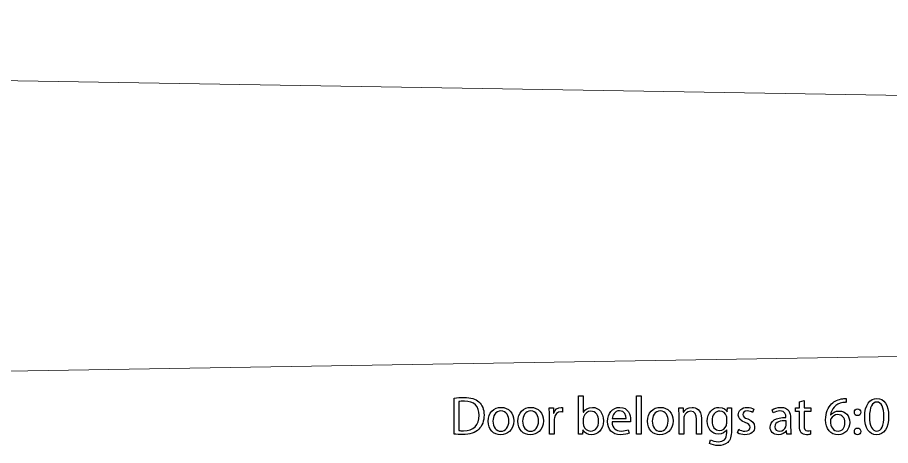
# Model space of a CAD drawing. Header units: centimetres. Extents: x -233 to -82, y 123 to 153.
# Drawn here: x -202.61 to -195.78, y 123.59 to 126.94 of the extents above; entities that cross this region are included whole.
import ezdxf

# ---------------------------------------------------------------- set-up
doc = ezdxf.new("R2010")
doc.units = ezdxf.units.CM
doc.header["$MEASUREMENT"] = 0
doc.layers.add('layer 1', color=7, linetype='Continuous')

msp = doc.modelspace()

# ---------------------------------------------------------------- linework, layer by layer
at = {"layer": 'layer 1', "color": 1, "lineweight": 9}
msp.add_open_spline([(-232.60443, 123.68148), (-232.60443, 123.68148), (-172.60328, 124.66781), (-172.60328, 124.66781), (-172.60328, 124.66781), (-172.60328, 124.66781), (-172.60328, 125.94843), (-172.60328, 125.94843), (-172.60328, 125.94843), (-172.60328, 125.94843), (-232.60443, 126.93688), (-232.60443, 126.93688)], degree=3, knots=[0, 0, 0, 0, 0.25, 0.25, 0.25, 0.25, 0.5, 0.5, 0.5, 0.5, 1, 1, 1, 1], dxfattribs=at)
at = {"layer": 'layer 1'}
for points, knots in [([(-199.191, 123.68232), (-199.1724, 123.68016), (-199.15032, 123.67896), (-199.12404, 123.67896), (-199.12404, 123.67896), (-199.0686, 123.67896), (-199.02456, 123.69336), (-198.99792, 123.72), (-198.99792, 123.72), (-198.97128, 123.74628), (-198.95688, 123.78432), (-198.95688, 123.83088), (-198.95688, 123.83088), (-198.95688, 123.87708), (-198.97164, 123.91008), (-198.99708, 123.93336), (-198.99708, 123.93336), (-199.02204, 123.95664), (-199.05972, 123.96888), (-199.11264, 123.96888), (-199.11264, 123.96888), (-199.14192, 123.96888), (-199.16856, 123.96636), (-199.191, 123.963), (-199.191, 123.963), (-199.191, 123.963), (-199.191, 123.68232), (-199.191, 123.68232)], [0, 0, 0, 0, 0.125, 0.125, 0.125, 0.125, 0.25, 0.25, 0.25, 0.25, 0.375, 0.375, 0.375, 0.375, 0.5, 0.5, 0.5, 0.5, 0.625, 0.625, 0.625, 0.625, 0.75, 0.75, 0.75, 0.75, 1, 1, 1, 1]), ([(-199.15416, 123.93588), (-199.14444, 123.93804), (-199.13004, 123.93972), (-199.11096, 123.93972), (-199.11096, 123.93972), (-199.03308, 123.93972), (-198.99504, 123.897), (-198.9954, 123.82968), (-198.9954, 123.82968), (-198.9954, 123.75264), (-199.03812, 123.7086), (-199.11696, 123.7086), (-199.11696, 123.7086), (-199.13124, 123.7086), (-199.1448, 123.70896), (-199.15416, 123.71064), (-199.15416, 123.71064), (-199.15416, 123.71064), (-199.15416, 123.93588), (-199.15416, 123.93588)], [0, 0, 0, 0, 0.1666667, 0.1666667, 0.1666667, 0.1666667, 0.3333333, 0.3333333, 0.3333333, 0.3333333, 0.5, 0.5, 0.5, 0.5, 0.6666667, 0.6666667, 0.6666667, 0.6666667, 1, 1, 1, 1]), ([(-198.1866, 123.68148), (-198.1866, 123.68148), (-198.18492, 123.71532), (-198.18492, 123.71532), (-198.18492, 123.71532), (-198.18492, 123.71532), (-198.18372, 123.71532), (-198.18372, 123.71532), (-198.18372, 123.71532), (-198.16848, 123.6882), (-198.14472, 123.6768), (-198.11508, 123.6768), (-198.11508, 123.6768), (-198.06936, 123.6768), (-198.02328, 123.71328), (-198.02328, 123.78648), (-198.02328, 123.78648), (-198.0228, 123.84864), (-198.0588, 123.891), (-198.10956, 123.891), (-198.10956, 123.891), (-198.14268, 123.891), (-198.16632, 123.87624), (-198.1794, 123.85332), (-198.1794, 123.85332), (-198.1794, 123.85332), (-198.18036, 123.85332), (-198.18036, 123.85332), (-198.18036, 123.85332), (-198.18036, 123.85332), (-198.18036, 123.98208), (-198.18036, 123.98208), (-198.18036, 123.98208), (-198.18036, 123.98208), (-198.21708, 123.98208), (-198.21708, 123.98208), (-198.21708, 123.98208), (-198.21708, 123.98208), (-198.21708, 123.7344), (-198.21708, 123.7344), (-198.21708, 123.7344), (-198.21708, 123.71616), (-198.21804, 123.6954), (-198.21888, 123.68148), (-198.21888, 123.68148), (-198.21888, 123.68148), (-198.1866, 123.68148), (-198.1866, 123.68148)], [0, 0, 0, 0, 0.0769231, 0.0769231, 0.0769231, 0.0769231, 0.1538462, 0.1538462, 0.1538462, 0.1538462, 0.2307692, 0.2307692, 0.2307692, 0.2307692, 0.3076923, 0.3076923, 0.3076923, 0.3076923, 0.3846154, 0.3846154, 0.3846154, 0.3846154, 0.4615385, 0.4615385, 0.4615385, 0.4615385, 0.5384615, 0.5384615, 0.5384615, 0.5384615, 0.6153846, 0.6153846, 0.6153846, 0.6153846, 0.6923077, 0.6923077, 0.6923077, 0.6923077, 0.7692308, 0.7692308, 0.7692308, 0.7692308, 0.8461538, 0.8461538, 0.8461538, 0.8461538, 1, 1, 1, 1]), ([(-197.7642, 123.68148), (-197.7642, 123.68148), (-197.727, 123.68148), (-197.727, 123.68148), (-197.727, 123.68148), (-197.727, 123.68148), (-197.727, 123.98208), (-197.727, 123.98208), (-197.727, 123.98208), (-197.727, 123.98208), (-197.7642, 123.98208), (-197.7642, 123.98208), (-197.7642, 123.98208), (-197.7642, 123.98208), (-197.7642, 123.68148), (-197.7642, 123.68148)], [0, 0, 0, 0, 0.2, 0.2, 0.2, 0.2, 0.4, 0.4, 0.4, 0.4, 0.6, 0.6, 0.6, 0.6, 1, 1, 1, 1]), ([(-196.4904, 123.93552), (-196.4904, 123.93552), (-196.4904, 123.88632), (-196.4904, 123.88632), (-196.4904, 123.88632), (-196.4904, 123.88632), (-196.52208, 123.88632), (-196.52208, 123.88632), (-196.52208, 123.88632), (-196.52208, 123.88632), (-196.52208, 123.858), (-196.52208, 123.858), (-196.52208, 123.858), (-196.52208, 123.858), (-196.4904, 123.858), (-196.4904, 123.858), (-196.4904, 123.858), (-196.4904, 123.858), (-196.4904, 123.74628), (-196.4904, 123.74628), (-196.4904, 123.74628), (-196.4904, 123.72216), (-196.48656, 123.70392), (-196.476, 123.69288), (-196.476, 123.69288), (-196.46712, 123.6828), (-196.45308, 123.67728), (-196.4358, 123.67728), (-196.4358, 123.67728), (-196.4214, 123.67728), (-196.41, 123.67932), (-196.4028, 123.68232), (-196.4028, 123.68232), (-196.4028, 123.68232), (-196.40448, 123.71028), (-196.40448, 123.71028), (-196.40448, 123.71028), (-196.40916, 123.70896), (-196.41636, 123.70776), (-196.42608, 123.70776), (-196.42608, 123.70776), (-196.44684, 123.70776), (-196.45404, 123.72216), (-196.45404, 123.74748), (-196.45404, 123.74748), (-196.45404, 123.74748), (-196.45404, 123.858), (-196.45404, 123.858), (-196.45404, 123.858), (-196.45404, 123.858), (-196.40064, 123.858), (-196.40064, 123.858), (-196.40064, 123.858), (-196.40064, 123.858), (-196.40064, 123.88632), (-196.40064, 123.88632), (-196.40064, 123.88632), (-196.40064, 123.88632), (-196.45404, 123.88632), (-196.45404, 123.88632), (-196.45404, 123.88632), (-196.45404, 123.88632), (-196.45404, 123.94524), (-196.45404, 123.94524), (-196.45404, 123.94524), (-196.45404, 123.94524), (-196.4904, 123.93552), (-196.4904, 123.93552)], [0, 0, 0, 0, 0.0555556, 0.0555556, 0.0555556, 0.0555556, 0.1111111, 0.1111111, 0.1111111, 0.1111111, 0.1666667, 0.1666667, 0.1666667, 0.1666667, 0.2222222, 0.2222222, 0.2222222, 0.2222222, 0.2777778, 0.2777778, 0.2777778, 0.2777778, 0.3333333, 0.3333333, 0.3333333, 0.3333333, 0.3888889, 0.3888889, 0.3888889, 0.3888889, 0.4444444, 0.4444444, 0.4444444, 0.4444444, 0.5, 0.5, 0.5, 0.5, 0.5555556, 0.5555556, 0.5555556, 0.5555556, 0.6111111, 0.6111111, 0.6111111, 0.6111111, 0.6666667, 0.6666667, 0.6666667, 0.6666667, 0.7222222, 0.7222222, 0.7222222, 0.7222222, 0.7777778, 0.7777778, 0.7777778, 0.7777778, 0.8333333, 0.8333333, 0.8333333, 0.8333333, 0.8888889, 0.8888889, 0.8888889, 0.8888889, 1, 1, 1, 1]), ([(-196.12368, 123.96084), (-196.13052, 123.96084), (-196.13976, 123.96048), (-196.1508, 123.9588), (-196.1508, 123.9588), (-196.18548, 123.95448), (-196.21596, 123.94056), (-196.23888, 123.91812), (-196.23888, 123.91812), (-196.266, 123.891), (-196.28544, 123.84828), (-196.28544, 123.79404), (-196.28544, 123.79404), (-196.28544, 123.72252), (-196.24692, 123.6768), (-196.18812, 123.6768), (-196.18812, 123.6768), (-196.13088, 123.6768), (-196.09668, 123.72336), (-196.09668, 123.77376), (-196.09668, 123.77376), (-196.09668, 123.82752), (-196.13088, 123.86268), (-196.1796, 123.86268), (-196.1796, 123.86268), (-196.21008, 123.86268), (-196.233, 123.84828), (-196.24608, 123.83088), (-196.24608, 123.83088), (-196.24608, 123.83088), (-196.2474, 123.83088), (-196.2474, 123.83088), (-196.2474, 123.83088), (-196.24104, 123.87624), (-196.21008, 123.91896), (-196.15164, 123.92868), (-196.15164, 123.92868), (-196.14108, 123.93036), (-196.13136, 123.93084), (-196.12368, 123.93036), (-196.12368, 123.93036), (-196.12368, 123.93036), (-196.12368, 123.96084), (-196.12368, 123.96084)], [0, 0, 0, 0, 0.0833333, 0.0833333, 0.0833333, 0.0833333, 0.1666667, 0.1666667, 0.1666667, 0.1666667, 0.25, 0.25, 0.25, 0.25, 0.3333333, 0.3333333, 0.3333333, 0.3333333, 0.4166667, 0.4166667, 0.4166667, 0.4166667, 0.5, 0.5, 0.5, 0.5, 0.5833333, 0.5833333, 0.5833333, 0.5833333, 0.6666667, 0.6666667, 0.6666667, 0.6666667, 0.75, 0.75, 0.75, 0.75, 0.8333333, 0.8333333, 0.8333333, 0.8333333, 1, 1, 1, 1]), ([(-195.88416, 123.96132), (-195.93996, 123.96132), (-195.9798, 123.91056), (-195.9798, 123.81816), (-195.9798, 123.81816), (-195.97896, 123.7272), (-195.9426, 123.6768), (-195.88884, 123.6768), (-195.88884, 123.6768), (-195.82788, 123.6768), (-195.79308, 123.72852), (-195.79308, 123.822), (-195.79308, 123.822), (-195.79308, 123.9096), (-195.82608, 123.96132), (-195.88416, 123.96132)], [0, 0, 0, 0, 0.2, 0.2, 0.2, 0.2, 0.4, 0.4, 0.4, 0.4, 0.6, 0.6, 0.6, 0.6, 1, 1, 1, 1]), ([(-195.8862, 123.93252), (-195.84768, 123.93252), (-195.8304, 123.88812), (-195.8304, 123.82032), (-195.8304, 123.82032), (-195.8304, 123.75012), (-195.84852, 123.7056), (-195.88668, 123.7056), (-195.88668, 123.7056), (-195.92052, 123.7056), (-195.9426, 123.74628), (-195.9426, 123.8178), (-195.9426, 123.8178), (-195.9426, 123.89268), (-195.91884, 123.93252), (-195.8862, 123.93252)], [0, 0, 0, 0, 0.2, 0.2, 0.2, 0.2, 0.4, 0.4, 0.4, 0.4, 0.6, 0.6, 0.6, 0.6, 1, 1, 1, 1]), ([(-198.82344, 123.891), (-198.8802, 123.891), (-198.92508, 123.8508), (-198.92508, 123.78228), (-198.92508, 123.78228), (-198.92508, 123.71748), (-198.88236, 123.6768), (-198.8268, 123.6768), (-198.8268, 123.6768), (-198.77736, 123.6768), (-198.7248, 123.7098), (-198.7248, 123.78564), (-198.7248, 123.78564), (-198.7248, 123.84828), (-198.76464, 123.891), (-198.82344, 123.891)], [0, 0, 0, 0, 0.2, 0.2, 0.2, 0.2, 0.4, 0.4, 0.4, 0.4, 0.6, 0.6, 0.6, 0.6, 1, 1, 1, 1]), ([(-198.82428, 123.86304), (-198.78024, 123.86304), (-198.76296, 123.81912), (-198.76296, 123.78432), (-198.76296, 123.78432), (-198.76296, 123.73824), (-198.7896, 123.70476), (-198.82512, 123.70476), (-198.82512, 123.70476), (-198.8616, 123.70476), (-198.8874, 123.7386), (-198.8874, 123.78348), (-198.8874, 123.78348), (-198.8874, 123.82248), (-198.86832, 123.86304), (-198.82428, 123.86304)], [0, 0, 0, 0, 0.2, 0.2, 0.2, 0.2, 0.4, 0.4, 0.4, 0.4, 0.6, 0.6, 0.6, 0.6, 1, 1, 1, 1]), ([(-198.591, 123.891), (-198.64776, 123.891), (-198.69264, 123.8508), (-198.69264, 123.78228), (-198.69264, 123.78228), (-198.69264, 123.71748), (-198.64992, 123.6768), (-198.59436, 123.6768), (-198.59436, 123.6768), (-198.54492, 123.6768), (-198.49236, 123.7098), (-198.49236, 123.78564), (-198.49236, 123.78564), (-198.49236, 123.84828), (-198.5322, 123.891), (-198.591, 123.891)], [0, 0, 0, 0, 0.2, 0.2, 0.2, 0.2, 0.4, 0.4, 0.4, 0.4, 0.6, 0.6, 0.6, 0.6, 1, 1, 1, 1]), ([(-198.59184, 123.86304), (-198.5478, 123.86304), (-198.53052, 123.81912), (-198.53052, 123.78432), (-198.53052, 123.78432), (-198.53052, 123.73824), (-198.55716, 123.70476), (-198.59268, 123.70476), (-198.59268, 123.70476), (-198.62916, 123.70476), (-198.65496, 123.7386), (-198.65496, 123.78348), (-198.65496, 123.78348), (-198.65496, 123.82248), (-198.63588, 123.86304), (-198.59184, 123.86304)], [0, 0, 0, 0, 0.2, 0.2, 0.2, 0.2, 0.4, 0.4, 0.4, 0.4, 0.6, 0.6, 0.6, 0.6, 1, 1, 1, 1]), ([(-198.44532, 123.68148), (-198.44532, 123.68148), (-198.4086, 123.68148), (-198.4086, 123.68148), (-198.4086, 123.68148), (-198.4086, 123.68148), (-198.4086, 123.79068), (-198.4086, 123.79068), (-198.4086, 123.79068), (-198.4086, 123.79704), (-198.40764, 123.80292), (-198.4068, 123.80808), (-198.4068, 123.80808), (-198.40176, 123.83604), (-198.38316, 123.85584), (-198.35688, 123.85584), (-198.35688, 123.85584), (-198.35184, 123.85584), (-198.348, 123.85548), (-198.34416, 123.85464), (-198.34416, 123.85464), (-198.34416, 123.85464), (-198.34416, 123.8898), (-198.34416, 123.8898), (-198.34416, 123.8898), (-198.34764, 123.89064), (-198.35052, 123.891), (-198.35484, 123.891), (-198.35484, 123.891), (-198.3798, 123.891), (-198.40224, 123.87372), (-198.41148, 123.84612), (-198.41148, 123.84612), (-198.41148, 123.84612), (-198.41316, 123.84612), (-198.41316, 123.84612), (-198.41316, 123.84612), (-198.41316, 123.84612), (-198.41448, 123.88632), (-198.41448, 123.88632), (-198.41448, 123.88632), (-198.41448, 123.88632), (-198.44712, 123.88632), (-198.44712, 123.88632), (-198.44712, 123.88632), (-198.4458, 123.86736), (-198.44532, 123.8466), (-198.44532, 123.82248), (-198.44532, 123.82248), (-198.44532, 123.82248), (-198.44532, 123.68148), (-198.44532, 123.68148)], [0, 0, 0, 0, 0.0714286, 0.0714286, 0.0714286, 0.0714286, 0.1428571, 0.1428571, 0.1428571, 0.1428571, 0.2142857, 0.2142857, 0.2142857, 0.2142857, 0.2857143, 0.2857143, 0.2857143, 0.2857143, 0.3571429, 0.3571429, 0.3571429, 0.3571429, 0.4285714, 0.4285714, 0.4285714, 0.4285714, 0.5, 0.5, 0.5, 0.5, 0.5714286, 0.5714286, 0.5714286, 0.5714286, 0.6428571, 0.6428571, 0.6428571, 0.6428571, 0.7142857, 0.7142857, 0.7142857, 0.7142857, 0.7857143, 0.7857143, 0.7857143, 0.7857143, 0.8571429, 0.8571429, 0.8571429, 0.8571429, 1, 1, 1, 1]), ([(-198.18036, 123.8004), (-198.18036, 123.8064), (-198.17904, 123.81144), (-198.1782, 123.81564), (-198.1782, 123.81564), (-198.17052, 123.84408), (-198.14688, 123.86136), (-198.12144, 123.86136), (-198.12144, 123.86136), (-198.08172, 123.86136), (-198.06048, 123.82632), (-198.06048, 123.78516), (-198.06048, 123.78516), (-198.06048, 123.73824), (-198.08376, 123.70644), (-198.12276, 123.70644), (-198.12276, 123.70644), (-198.14988, 123.70644), (-198.17136, 123.7242), (-198.17856, 123.75012), (-198.17856, 123.75012), (-198.1794, 123.75432), (-198.18036, 123.759), (-198.18036, 123.76356), (-198.18036, 123.76356), (-198.18036, 123.76356), (-198.18036, 123.8004), (-198.18036, 123.8004)], [0, 0, 0, 0, 0.125, 0.125, 0.125, 0.125, 0.25, 0.25, 0.25, 0.25, 0.375, 0.375, 0.375, 0.375, 0.5, 0.5, 0.5, 0.5, 0.625, 0.625, 0.625, 0.625, 0.75, 0.75, 0.75, 0.75, 1, 1, 1, 1]), ([(-197.8116, 123.77712), (-197.81124, 123.78096), (-197.8104, 123.78684), (-197.8104, 123.79452), (-197.8104, 123.79452), (-197.8104, 123.8322), (-197.82816, 123.891), (-197.895, 123.891), (-197.895, 123.891), (-197.95476, 123.891), (-197.99112, 123.8424), (-197.99112, 123.7806), (-197.99112, 123.7806), (-197.99112, 123.71868), (-197.95344, 123.67728), (-197.89032, 123.67728), (-197.89032, 123.67728), (-197.8578, 123.67728), (-197.83536, 123.684), (-197.82216, 123.69), (-197.82216, 123.69), (-197.82216, 123.69), (-197.82852, 123.71664), (-197.82852, 123.71664), (-197.82852, 123.71664), (-197.84256, 123.71064), (-197.85864, 123.70608), (-197.88528, 123.70608), (-197.88528, 123.70608), (-197.92248, 123.70608), (-197.95476, 123.72672), (-197.9556, 123.77712), (-197.9556, 123.77712), (-197.9556, 123.77712), (-197.8116, 123.77712), (-197.8116, 123.77712)], [0, 0, 0, 0, 0.1, 0.1, 0.1, 0.1, 0.2, 0.2, 0.2, 0.2, 0.3, 0.3, 0.3, 0.3, 0.4, 0.4, 0.4, 0.4, 0.5, 0.5, 0.5, 0.5, 0.6, 0.6, 0.6, 0.6, 0.7, 0.7, 0.7, 0.7, 0.8, 0.8, 0.8, 0.8, 1, 1, 1, 1]), ([(-197.95512, 123.80388), (-197.95212, 123.82968), (-197.93568, 123.86436), (-197.898, 123.86436), (-197.898, 123.86436), (-197.85612, 123.86436), (-197.84592, 123.82752), (-197.84628, 123.80388), (-197.84628, 123.80388), (-197.84628, 123.80388), (-197.95512, 123.80388), (-197.95512, 123.80388)], [0, 0, 0, 0, 0.25, 0.25, 0.25, 0.25, 0.5, 0.5, 0.5, 0.5, 1, 1, 1, 1]), ([(-197.57748, 123.891), (-197.63424, 123.891), (-197.67912, 123.8508), (-197.67912, 123.78228), (-197.67912, 123.78228), (-197.67912, 123.71748), (-197.6364, 123.6768), (-197.58084, 123.6768), (-197.58084, 123.6768), (-197.5314, 123.6768), (-197.47884, 123.7098), (-197.47884, 123.78564), (-197.47884, 123.78564), (-197.47884, 123.84828), (-197.51868, 123.891), (-197.57748, 123.891)], [0, 0, 0, 0, 0.2, 0.2, 0.2, 0.2, 0.4, 0.4, 0.4, 0.4, 0.6, 0.6, 0.6, 0.6, 1, 1, 1, 1]), ([(-197.57832, 123.86304), (-197.53428, 123.86304), (-197.517, 123.81912), (-197.517, 123.78432), (-197.517, 123.78432), (-197.517, 123.73824), (-197.54364, 123.70476), (-197.57916, 123.70476), (-197.57916, 123.70476), (-197.61564, 123.70476), (-197.64144, 123.7386), (-197.64144, 123.78348), (-197.64144, 123.78348), (-197.64144, 123.82248), (-197.62236, 123.86304), (-197.57832, 123.86304)], [0, 0, 0, 0, 0.2, 0.2, 0.2, 0.2, 0.4, 0.4, 0.4, 0.4, 0.6, 0.6, 0.6, 0.6, 1, 1, 1, 1]), ([(-197.4318, 123.68148), (-197.4318, 123.68148), (-197.3946, 123.68148), (-197.3946, 123.68148), (-197.3946, 123.68148), (-197.3946, 123.68148), (-197.3946, 123.80472), (-197.3946, 123.80472), (-197.3946, 123.80472), (-197.3946, 123.81108), (-197.39376, 123.81732), (-197.39208, 123.822), (-197.39208, 123.822), (-197.38572, 123.84276), (-197.36664, 123.86016), (-197.34216, 123.86016), (-197.34216, 123.86016), (-197.307, 123.86016), (-197.29464, 123.83256), (-197.29464, 123.79956), (-197.29464, 123.79956), (-197.29464, 123.79956), (-197.29464, 123.68148), (-197.29464, 123.68148), (-197.29464, 123.68148), (-197.29464, 123.68148), (-197.25744, 123.68148), (-197.25744, 123.68148), (-197.25744, 123.68148), (-197.25744, 123.68148), (-197.25744, 123.80388), (-197.25744, 123.80388), (-197.25744, 123.80388), (-197.25744, 123.87408), (-197.30148, 123.891), (-197.3298, 123.891), (-197.3298, 123.891), (-197.36364, 123.891), (-197.3874, 123.87204), (-197.3976, 123.85248), (-197.3976, 123.85248), (-197.3976, 123.85248), (-197.39844, 123.85248), (-197.39844, 123.85248), (-197.39844, 123.85248), (-197.39844, 123.85248), (-197.40048, 123.88632), (-197.40048, 123.88632), (-197.40048, 123.88632), (-197.40048, 123.88632), (-197.4336, 123.88632), (-197.4336, 123.88632), (-197.4336, 123.88632), (-197.43228, 123.8694), (-197.4318, 123.85212), (-197.4318, 123.83088), (-197.4318, 123.83088), (-197.4318, 123.83088), (-197.4318, 123.68148), (-197.4318, 123.68148)], [0, 0, 0, 0, 0.0625, 0.0625, 0.0625, 0.0625, 0.125, 0.125, 0.125, 0.125, 0.1875, 0.1875, 0.1875, 0.1875, 0.25, 0.25, 0.25, 0.25, 0.3125, 0.3125, 0.3125, 0.3125, 0.375, 0.375, 0.375, 0.375, 0.4375, 0.4375, 0.4375, 0.4375, 0.5, 0.5, 0.5, 0.5, 0.5625, 0.5625, 0.5625, 0.5625, 0.625, 0.625, 0.625, 0.625, 0.6875, 0.6875, 0.6875, 0.6875, 0.75, 0.75, 0.75, 0.75, 0.8125, 0.8125, 0.8125, 0.8125, 0.875, 0.875, 0.875, 0.875, 1, 1, 1, 1]), ([(-197.05296, 123.88632), (-197.05296, 123.88632), (-197.05464, 123.85548), (-197.05464, 123.85548), (-197.05464, 123.85548), (-197.05464, 123.85548), (-197.05548, 123.85548), (-197.05548, 123.85548), (-197.05548, 123.85548), (-197.06436, 123.8724), (-197.08392, 123.891), (-197.11944, 123.891), (-197.11944, 123.891), (-197.16636, 123.891), (-197.21172, 123.85164), (-197.21172, 123.78228), (-197.21172, 123.78228), (-197.21172, 123.72552), (-197.17536, 123.68232), (-197.12448, 123.68232), (-197.12448, 123.68232), (-197.0928, 123.68232), (-197.07072, 123.69756), (-197.05932, 123.71664), (-197.05932, 123.71664), (-197.05932, 123.71664), (-197.05848, 123.71664), (-197.05848, 123.71664), (-197.05848, 123.71664), (-197.05848, 123.71664), (-197.05848, 123.69372), (-197.05848, 123.69372), (-197.05848, 123.69372), (-197.05848, 123.64212), (-197.08644, 123.6222), (-197.12448, 123.6222), (-197.12448, 123.6222), (-197.14992, 123.6222), (-197.17104, 123.62988), (-197.1846, 123.63828), (-197.1846, 123.63828), (-197.1846, 123.63828), (-197.19396, 123.60996), (-197.19396, 123.60996), (-197.19396, 123.60996), (-197.1774, 123.59892), (-197.15028, 123.59304), (-197.1258, 123.59304), (-197.1258, 123.59304), (-197.1, 123.59304), (-197.0712, 123.59892), (-197.05128, 123.61752), (-197.05128, 123.61752), (-197.03136, 123.63528), (-197.022, 123.66408), (-197.022, 123.71112), (-197.022, 123.71112), (-197.022, 123.71112), (-197.022, 123.83004), (-197.022, 123.83004), (-197.022, 123.83004), (-197.022, 123.855), (-197.02116, 123.87156), (-197.02032, 123.88632), (-197.02032, 123.88632), (-197.02032, 123.88632), (-197.05296, 123.88632), (-197.05296, 123.88632)], [0, 0, 0, 0, 0.0555556, 0.0555556, 0.0555556, 0.0555556, 0.1111111, 0.1111111, 0.1111111, 0.1111111, 0.1666667, 0.1666667, 0.1666667, 0.1666667, 0.2222222, 0.2222222, 0.2222222, 0.2222222, 0.2777778, 0.2777778, 0.2777778, 0.2777778, 0.3333333, 0.3333333, 0.3333333, 0.3333333, 0.3888889, 0.3888889, 0.3888889, 0.3888889, 0.4444444, 0.4444444, 0.4444444, 0.4444444, 0.5, 0.5, 0.5, 0.5, 0.5555556, 0.5555556, 0.5555556, 0.5555556, 0.6111111, 0.6111111, 0.6111111, 0.6111111, 0.6666667, 0.6666667, 0.6666667, 0.6666667, 0.7222222, 0.7222222, 0.7222222, 0.7222222, 0.7777778, 0.7777778, 0.7777778, 0.7777778, 0.8333333, 0.8333333, 0.8333333, 0.8333333, 0.8888889, 0.8888889, 0.8888889, 0.8888889, 1, 1, 1, 1]), ([(-197.05884, 123.76872), (-197.05884, 123.76236), (-197.05968, 123.75516), (-197.06184, 123.7488), (-197.06184, 123.7488), (-197.06988, 123.72504), (-197.09064, 123.71064), (-197.11344, 123.71064), (-197.11344, 123.71064), (-197.15376, 123.71064), (-197.17404, 123.74412), (-197.17404, 123.78432), (-197.17404, 123.78432), (-197.17404, 123.83172), (-197.1486, 123.86184), (-197.11308, 123.86184), (-197.11308, 123.86184), (-197.08596, 123.86184), (-197.06772, 123.84408), (-197.061, 123.82248), (-197.061, 123.82248), (-197.05932, 123.81732), (-197.05884, 123.81192), (-197.05884, 123.80556), (-197.05884, 123.80556), (-197.05884, 123.80556), (-197.05884, 123.76872), (-197.05884, 123.76872)], [0, 0, 0, 0, 0.125, 0.125, 0.125, 0.125, 0.25, 0.25, 0.25, 0.25, 0.375, 0.375, 0.375, 0.375, 0.5, 0.5, 0.5, 0.5, 0.625, 0.625, 0.625, 0.625, 0.75, 0.75, 0.75, 0.75, 1, 1, 1, 1]), ([(-196.9746, 123.6912), (-196.9602, 123.6828), (-196.93956, 123.67728), (-196.91712, 123.67728), (-196.91712, 123.67728), (-196.8684, 123.67728), (-196.84044, 123.7026), (-196.84044, 123.7386), (-196.84044, 123.7386), (-196.84044, 123.76908), (-196.85868, 123.78684), (-196.8942, 123.8004), (-196.8942, 123.8004), (-196.92084, 123.8106), (-196.9332, 123.81816), (-196.9332, 123.8352), (-196.9332, 123.8352), (-196.9332, 123.85044), (-196.92084, 123.86304), (-196.89888, 123.86304), (-196.89888, 123.86304), (-196.8798, 123.86304), (-196.86504, 123.85632), (-196.857, 123.85128), (-196.857, 123.85128), (-196.857, 123.85128), (-196.84764, 123.87828), (-196.84764, 123.87828), (-196.84764, 123.87828), (-196.85904, 123.88512), (-196.87728, 123.891), (-196.89804, 123.891), (-196.89804, 123.891), (-196.94208, 123.891), (-196.96872, 123.86388), (-196.96872, 123.83088), (-196.96872, 123.83088), (-196.96872, 123.8064), (-196.95132, 123.786), (-196.91448, 123.77292), (-196.91448, 123.77292), (-196.887, 123.76272), (-196.87644, 123.753), (-196.87644, 123.73524), (-196.87644, 123.73524), (-196.87644, 123.71832), (-196.88916, 123.70476), (-196.91628, 123.70476), (-196.91628, 123.70476), (-196.93488, 123.70476), (-196.95432, 123.71244), (-196.96536, 123.71964), (-196.96536, 123.71964), (-196.96536, 123.71964), (-196.9746, 123.6912), (-196.9746, 123.6912)], [0, 0, 0, 0, 0.0666667, 0.0666667, 0.0666667, 0.0666667, 0.1333333, 0.1333333, 0.1333333, 0.1333333, 0.2, 0.2, 0.2, 0.2, 0.2666667, 0.2666667, 0.2666667, 0.2666667, 0.3333333, 0.3333333, 0.3333333, 0.3333333, 0.4, 0.4, 0.4, 0.4, 0.4666667, 0.4666667, 0.4666667, 0.4666667, 0.5333333, 0.5333333, 0.5333333, 0.5333333, 0.6, 0.6, 0.6, 0.6, 0.6666667, 0.6666667, 0.6666667, 0.6666667, 0.7333333, 0.7333333, 0.7333333, 0.7333333, 0.8, 0.8, 0.8, 0.8, 0.8666667, 0.8666667, 0.8666667, 0.8666667, 1, 1, 1, 1]), ([(-196.55556, 123.68148), (-196.55808, 123.6954), (-196.55892, 123.7128), (-196.55892, 123.73056), (-196.55892, 123.73056), (-196.55892, 123.73056), (-196.55892, 123.80724), (-196.55892, 123.80724), (-196.55892, 123.80724), (-196.55892, 123.84828), (-196.57416, 123.891), (-196.6368, 123.891), (-196.6368, 123.891), (-196.6626, 123.891), (-196.6872, 123.8838), (-196.70412, 123.87288), (-196.70412, 123.87288), (-196.70412, 123.87288), (-196.6956, 123.84828), (-196.6956, 123.84828), (-196.6956, 123.84828), (-196.68132, 123.85764), (-196.6614, 123.86352), (-196.64232, 123.86352), (-196.64232, 123.86352), (-196.60044, 123.86352), (-196.59576, 123.83304), (-196.59576, 123.81612), (-196.59576, 123.81612), (-196.59576, 123.81612), (-196.59576, 123.81192), (-196.59576, 123.81192), (-196.59576, 123.81192), (-196.67496, 123.81228), (-196.719, 123.78516), (-196.719, 123.73572), (-196.719, 123.73572), (-196.719, 123.70608), (-196.69776, 123.6768), (-196.65624, 123.6768), (-196.65624, 123.6768), (-196.62708, 123.6768), (-196.60512, 123.6912), (-196.5936, 123.70728), (-196.5936, 123.70728), (-196.5936, 123.70728), (-196.5924, 123.70728), (-196.5924, 123.70728), (-196.5924, 123.70728), (-196.5924, 123.70728), (-196.5894, 123.68148), (-196.5894, 123.68148), (-196.5894, 123.68148), (-196.5894, 123.68148), (-196.55556, 123.68148), (-196.55556, 123.68148)], [0, 0, 0, 0, 0.0666667, 0.0666667, 0.0666667, 0.0666667, 0.1333333, 0.1333333, 0.1333333, 0.1333333, 0.2, 0.2, 0.2, 0.2, 0.2666667, 0.2666667, 0.2666667, 0.2666667, 0.3333333, 0.3333333, 0.3333333, 0.3333333, 0.4, 0.4, 0.4, 0.4, 0.4666667, 0.4666667, 0.4666667, 0.4666667, 0.5333333, 0.5333333, 0.5333333, 0.5333333, 0.6, 0.6, 0.6, 0.6, 0.6666667, 0.6666667, 0.6666667, 0.6666667, 0.7333333, 0.7333333, 0.7333333, 0.7333333, 0.8, 0.8, 0.8, 0.8, 0.8666667, 0.8666667, 0.8666667, 0.8666667, 1, 1, 1, 1]), ([(-196.0356, 123.82632), (-196.02, 123.82632), (-196.01028, 123.83772), (-196.01028, 123.85248), (-196.01028, 123.85248), (-196.01064, 123.8682), (-196.02036, 123.87912), (-196.03524, 123.87912), (-196.03524, 123.87912), (-196.05, 123.87912), (-196.06068, 123.8682), (-196.06068, 123.85248), (-196.06068, 123.85248), (-196.06068, 123.83772), (-196.05048, 123.82632), (-196.0356, 123.82632)], [0, 0, 0, 0, 0.2, 0.2, 0.2, 0.2, 0.4, 0.4, 0.4, 0.4, 0.6, 0.6, 0.6, 0.6, 1, 1, 1, 1]), ([(-196.18812, 123.7056), (-196.227, 123.7056), (-196.24776, 123.73908), (-196.2486, 123.78432), (-196.2486, 123.78432), (-196.2486, 123.79116), (-196.24692, 123.79668), (-196.2444, 123.80088), (-196.2444, 123.80088), (-196.2342, 123.8208), (-196.21344, 123.83472), (-196.191, 123.83472), (-196.191, 123.83472), (-196.1568, 123.83472), (-196.13436, 123.81108), (-196.13436, 123.7716), (-196.13436, 123.7716), (-196.13436, 123.73224), (-196.15596, 123.7056), (-196.18812, 123.7056)], [0, 0, 0, 0, 0.1666667, 0.1666667, 0.1666667, 0.1666667, 0.3333333, 0.3333333, 0.3333333, 0.3333333, 0.5, 0.5, 0.5, 0.5, 0.6666667, 0.6666667, 0.6666667, 0.6666667, 1, 1, 1, 1]), ([(-196.59492, 123.75048), (-196.59492, 123.74664), (-196.59576, 123.74244), (-196.59708, 123.7386), (-196.59708, 123.7386), (-196.60296, 123.72132), (-196.61988, 123.7044), (-196.64652, 123.7044), (-196.64652, 123.7044), (-196.6656, 123.7044), (-196.68168, 123.7158), (-196.68168, 123.73992), (-196.68168, 123.73992), (-196.68168, 123.77964), (-196.6356, 123.78684), (-196.59492, 123.786), (-196.59492, 123.786), (-196.59492, 123.786), (-196.59492, 123.75048), (-196.59492, 123.75048)], [0, 0, 0, 0, 0.1666667, 0.1666667, 0.1666667, 0.1666667, 0.3333333, 0.3333333, 0.3333333, 0.3333333, 0.5, 0.5, 0.5, 0.5, 0.6666667, 0.6666667, 0.6666667, 0.6666667, 1, 1, 1, 1]), ([(-196.0356, 123.6768), (-196.02, 123.6768), (-196.01028, 123.6882), (-196.01028, 123.70308), (-196.01028, 123.70308), (-196.01064, 123.71868), (-196.02036, 123.72972), (-196.03524, 123.72972), (-196.03524, 123.72972), (-196.05, 123.72972), (-196.06068, 123.71868), (-196.06068, 123.70308), (-196.06068, 123.70308), (-196.06068, 123.6882), (-196.05048, 123.6768), (-196.0356, 123.6768)], [0, 0, 0, 0, 0.2, 0.2, 0.2, 0.2, 0.4, 0.4, 0.4, 0.4, 0.6, 0.6, 0.6, 0.6, 1, 1, 1, 1])]:
    msp.add_open_spline(points, degree=3, knots=knots, dxfattribs=at)

doc.saveas('drawing.dxf')
